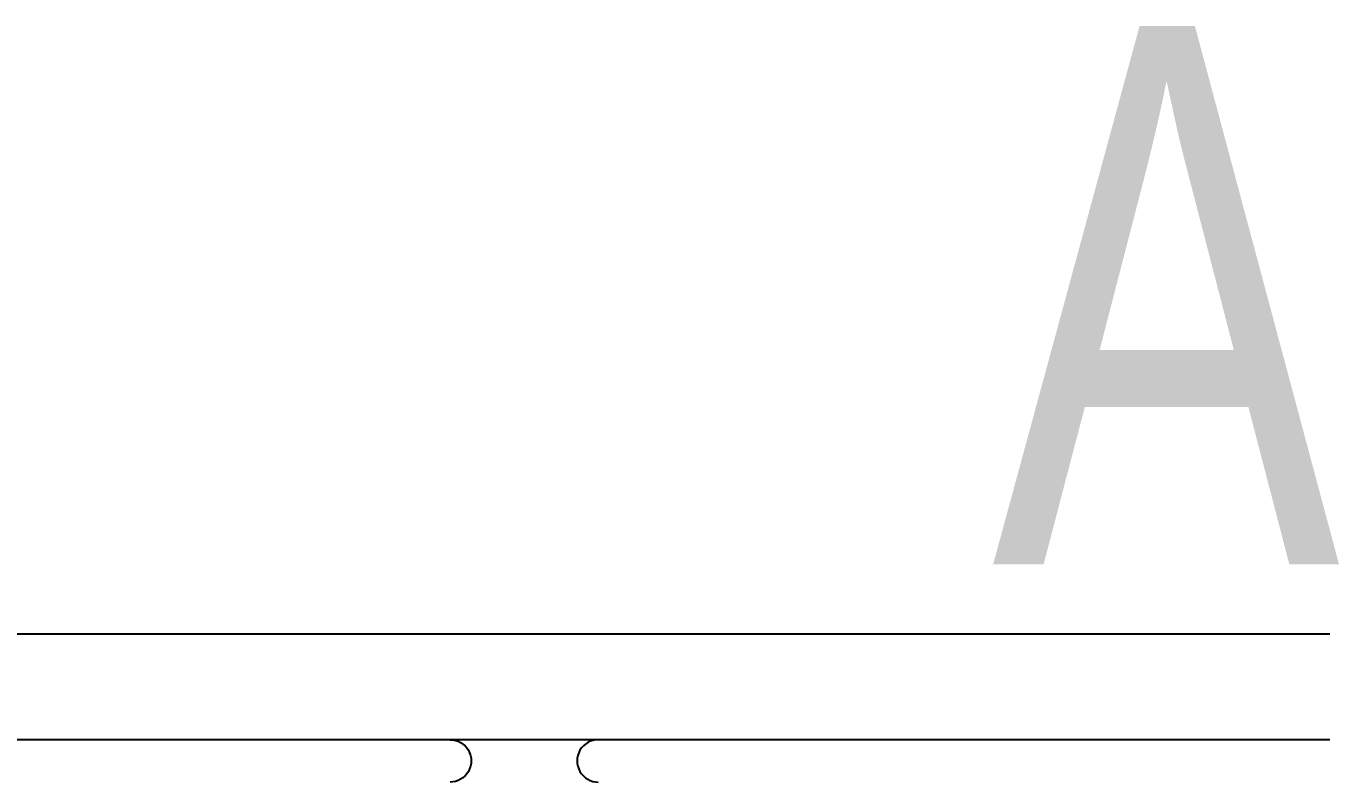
# Model space of a CAD drawing. Extents: x -91 to 88, y -70 to 91.
# Drawn here: x -7.3 to 53.9, y 52.5 to 88.2 of the extents above; entities that cross this region are included whole.
import ezdxf

# ---------------------------------------------------------------- set-up
doc = ezdxf.new("R2010")
doc.units = 0
doc.layers.add('BG_OUTLINE', color=254, linetype='CONTINUOUS')

msp = doc.modelspace()

# ---------------------------------------------------------------- linework, layer by layer
at = {"layer": 'BG_OUTLINE'}
for points in [[(-65.731136, 54.500018), (-90.532204, 54.500018), (-90.532204, 57.500012, -0.414214), (-88.532208, 59.500008), (79.499968, 59.500008, -0.414214), (81.499964, 57.500012), (81.499964, 54.500018), (-10.026904, 54.500018)], [(12.739624, 54.501288, -1.000016), (12.739624, 52.501292)], [(19.739102, 54.501288, 1.000016), (19.739102, 52.501292)]]:
    msp.add_lwpolyline(points, format="xyb", dxfattribs=at)
for points in [[(21.268944, 54.500018), (-3.532124, 54.500018)], [(60.67298, 54.500018), (47.869094, 54.500018)]]:
    msp.add_lwpolyline(points, dxfattribs=at)

# ---------------------------------------------------------------- texts
at = {"layer": 'BG_OUTLINE', "width": 0.725}
msp.add_text('A', height=25.4, dxfattribs=at).set_placement((38.33622, 62.77483))

doc.saveas('drawing.dxf')
